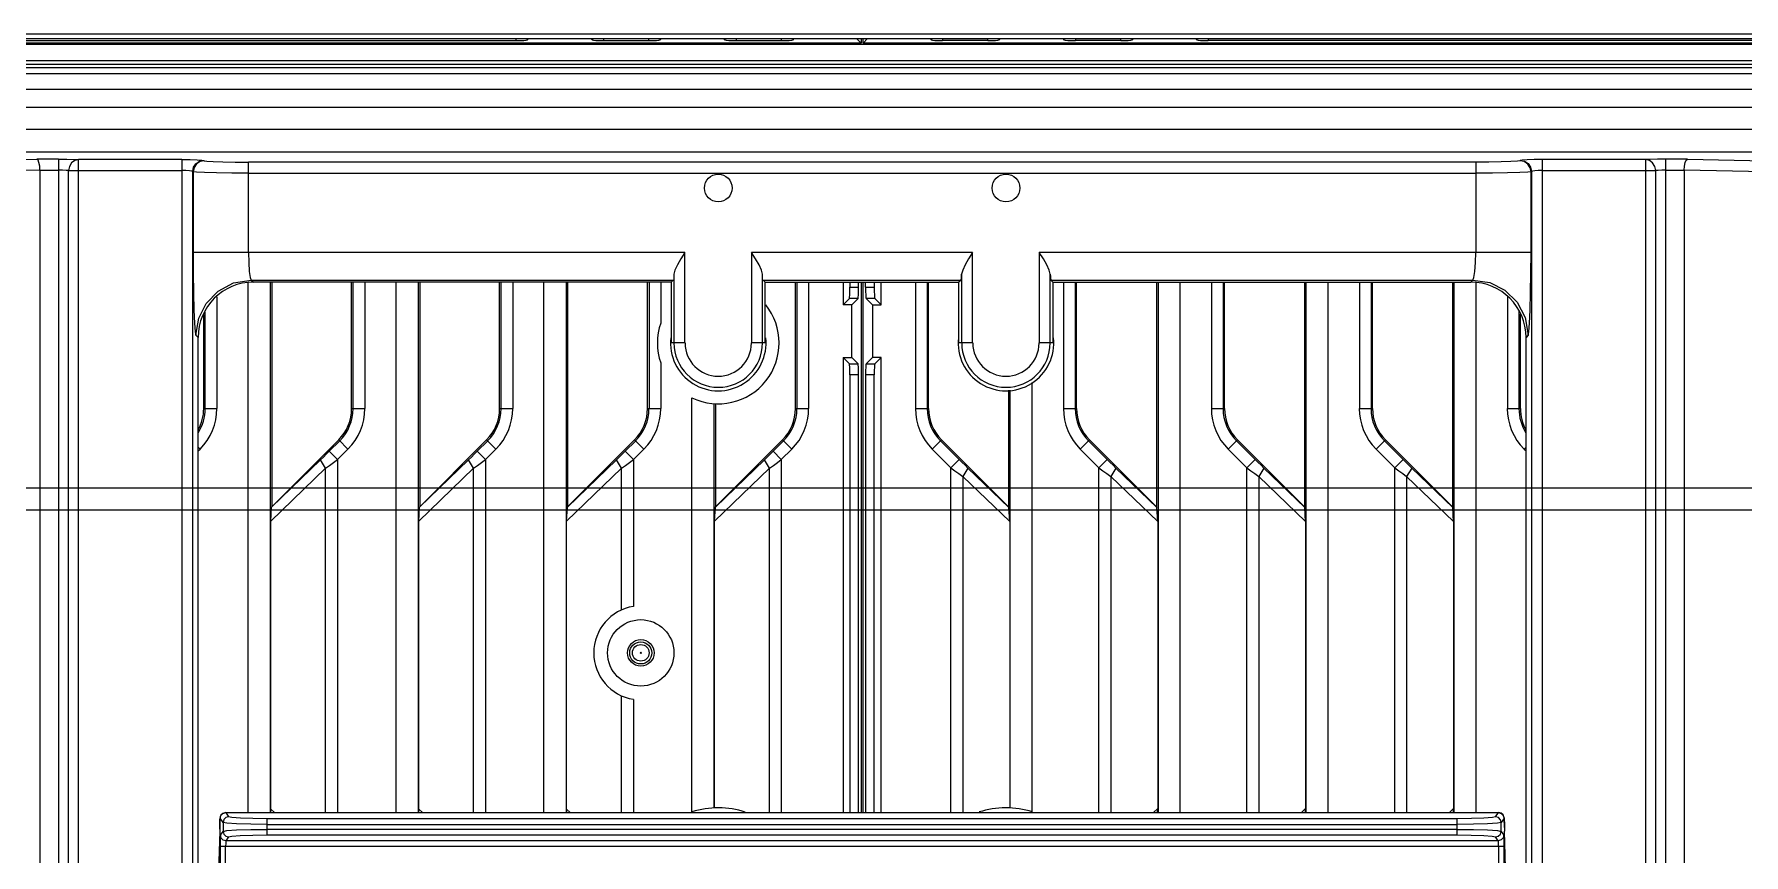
# Model space of a CAD drawing. Header units: millimetres. Extents: x -3132 to 28633, y 682 to 5849.
# Drawn here: x 25236.1 to 25390.6, y 4012.5 to 4086.6 of the extents above; entities that cross this region are included whole.
import ezdxf

# ---------------------------------------------------------------- set-up
doc = ezdxf.new("R2010")
doc.units = ezdxf.units.MM

# ---------------------------------------------------------------- blocks, each defined once
blk = doc.blocks.new('rtjg')
at = {"linetype": 'Continuous'}
for p, q in [((18239.39, 2763.81), (18739.39, 2763.81)), ((18601.49, 2761.12), (18377.29, 2761.12)), ((18601.08, 2762.29), (18377.7, 2762.29)), ((18377.7, 2762), (18601.08, 2762)), ((18381.21, 2758.12), (18597.56, 2758.12)), ((18596.39, 2756.09), (18382.39, 2756.09)), ((18383.62, 2754.09), (18595.16, 2754.09)), ((18405.74, 2753.23), (18414.8, 2753.42)), ((18416.76, 2753.42), (18414.8, 2753.42)), ((18416.76, 2753.42), (18416.76, 1774.2)), ((18418.59, 2641.86), (18418.59, 2753.38)), ((18427.91, 2753.38), (18418.59, 2753.38)), ((18427.91, 2753.38), (18427.91, 2650.12)), ((18429.91, 2753.31), (18429.94, 2753.28)), ((18433.94, 2745), (18433.94, 2753.14)), ((18544.84, 2753.14), (18433.94, 2753.14)), ((18544.84, 2753.14), (18544.84, 2745)), ((18548.87, 2753.31), (18548.84, 2753.28)), ((18550.87, 2650.12), (18550.87, 2753.38)), ((18560.19, 2753.38), (18550.87, 2753.38)), ((18560.19, 2753.38), (18560.19, 2641.86)), ((18562.02, 1774.2), (18562.02, 2753.42)), ((18563.97, 2753.42), (18562.02, 2753.42)), ((18563.97, 2753.42), (18573.04, 2753.23)), ((18415.09, 2752.42), (18406.27, 2752.23)), ((18415.09, 2752.42), (18415.09, 1775.2)), ((18415.09, 2752.42), (18416.76, 2752.42)), ((18417.67, 1775.24), (18417.67, 2752.38)), ((18417.67, 2752.38), (18427.91, 2752.38)), ((18428.91, 2650.12), (18428.91, 2752.31)), ((18428.94, 2752.28), (18428.94, 2745)), ((18433.94, 2752.14), (18544.84, 2752.14)), ((18549.84, 2752.28), (18549.87, 2752.31)), ((18549.84, 2745), (18549.84, 2752.28)), ((18549.87, 2752.31), (18549.87, 2650.12)), ((18550.87, 2752.38), (18561.11, 2752.38)), ((18561.11, 1775.24), (18561.11, 2752.38)), ((18562.02, 2752.42), (18563.69, 2752.42)), ((18563.69, 2752.42), (18563.69, 1775.2)), ((18572.51, 2752.23), (18563.69, 2752.42)), ((18473.38, 2745), (18428.94, 2745)), ((18473.38, 2736.81), (18473.38, 2745)), ((18479.39, 2745), (18479.39, 2736.81)), ((18499.38, 2745), (18479.39, 2745)), ((18499.38, 2736.81), (18499.38, 2745)), ((18505.39, 2745), (18505.39, 2736.81)), ((18549.84, 2745), (18505.39, 2745)), ((18434.19, 2742.5), (18434.39, 2742.31)), ((18434.19, 2742.5), (18472.33, 2742.5)), ((18472.33, 2742.5), (18472.14, 2742.31)), ((18472.38, 2743.03), (18472.38, 2736.81)), ((18480.39, 2736.81), (18480.39, 2743.03)), ((18480.44, 2742.5), (18480.64, 2742.31)), ((18480.44, 2742.5), (18498.33, 2742.5)), ((18498.33, 2742.5), (18498.14, 2742.31)), ((18498.38, 2743.03), (18498.38, 2736.81)), ((18506.39, 2736.81), (18506.39, 2743.03)), ((18506.44, 2742.5), (18506.64, 2742.31)), ((18506.44, 2742.5), (18544.59, 2742.5)), ((18544.39, 2742.31), (18544.59, 2742.5)), ((18431.08, 2740.99), (18431.08, 2730.89)), ((18433.9, 2694.38), (18433.9, 2742.23)), ((18472.14, 2742.31), (18434.39, 2742.31)), ((18435.9, 2742.31), (18435.9, 2694.38)), ((18436.04, 2742.31), (18436.04, 2722)), ((18443.26, 2730.89), (18443.26, 2742.31)), ((18443.4, 2730.89), (18443.39, 2742.31)), ((18444.45, 2742.31), (18444.45, 2730.89)), ((18447.27, 2694.38), (18447.27, 2742.31)), ((18449.27, 2742.31), (18449.27, 2694.38)), ((18449.41, 2742.31), (18449.41, 2722)), ((18456.63, 2730.89), (18456.63, 2742.31)), ((18456.77, 2730.89), (18456.76, 2742.31)), ((18457.82, 2742.31), (18457.82, 2730.89)), ((18460.64, 2694.38), (18460.64, 2742.31)), ((18462.64, 2742.31), (18462.64, 2694.38)), ((18462.78, 2742.31), (18462.78, 2722)), ((18470, 2730.89), (18470, 2742.31)), ((18470.14, 2742.31), (18470.14, 2730.89)), ((18471.19, 2742.31), (18471.19, 2738.61)), ((18472.14, 2742.31), (18472.14, 2736.81)), ((18480.64, 2736.81), (18480.64, 2742.31)), ((18480.64, 2742.31), (18498.14, 2742.31)), ((18483.37, 2730.89), (18483.37, 2742.31)), ((18483.51, 2730.89), (18483.51, 2742.31)), ((18484.56, 2742.31), (18484.56, 2730.89)), ((18487.67, 2742.31), (18487.67, 2740.27)), ((18488.24, 2740.84), (18487.67, 2740.27)), ((18489.02, 2740.84), (18488.24, 2740.84)), ((18488.29, 2742.31), (18488.29, 2741.84)), ((18488.29, 2741.84), (18489.07, 2741.84)), ((18489.02, 2740.84), (18488.45, 2740.27)), ((18489.07, 2741.84), (18489.07, 2742.31)), ((18489.29, 2742.31), (18489.29, 2694.38)), ((18489.49, 2694.38), (18489.49, 2742.31)), ((18489.71, 2741.84), (18489.71, 2742.31)), ((18489.71, 2741.84), (18490.49, 2741.84)), ((18490.33, 2740.27), (18489.76, 2740.84)), ((18490.54, 2740.84), (18489.76, 2740.84)), ((18490.49, 2742.31), (18490.49, 2741.84)), ((18491.11, 2740.27), (18490.54, 2740.84)), ((18491.11, 2740.27), (18491.11, 2742.31)), ((18494.22, 2742.31), (18494.22, 2730.89)), ((18495.27, 2742.31), (18495.27, 2730.89)), ((18495.4, 2730.89), (18495.4, 2742.31)), ((18498.14, 2736.81), (18498.14, 2742.31)), ((18506.64, 2742.31), (18506.64, 2736.81)), ((18506.64, 2742.31), (18544.39, 2742.31)), ((18507.59, 2742.31), (18507.59, 2730.89)), ((18508.64, 2742.31), (18508.64, 2730.89)), ((18508.77, 2730.89), (18508.77, 2742.31)), ((18516, 2742.31), (18516, 2722.01)), ((18516.15, 2742.31), (18516.15, 2694.38)), ((18518.14, 2694.38), (18518.14, 2742.31)), ((18520.96, 2742.31), (18520.96, 2730.89)), ((18522.01, 2742.31), (18522.01, 2730.89)), ((18522.14, 2730.89), (18522.14, 2742.31)), ((18529.37, 2742.31), (18529.37, 2722.01)), ((18529.51, 2694.38), (18529.51, 2742.31)), ((18531.51, 2694.38), (18531.51, 2742.31)), ((18534.33, 2742.31), (18534.33, 2730.89)), ((18535.38, 2742.31), (18535.38, 2730.89)), ((18535.51, 2730.89), (18535.51, 2742.31)), ((18542.74, 2742.31), (18542.74, 2722.01)), ((18542.88, 2694.38), (18542.88, 2742.31)), ((18544.88, 2694.38), (18544.88, 2742.25)), ((18547.7, 2741.02), (18547.7, 2730.89)), ((18429.89, 2730.89), (18429.89, 2739.37)), ((18430.03, 2730.89), (18430.03, 2739.63)), ((18488.45, 2740.27), (18487.67, 2740.27)), ((18488.45, 2735.51), (18488.45, 2740.27)), ((18490.33, 2740.27), (18490.33, 2735.51)), ((18490.33, 2740.27), (18491.11, 2740.27)), ((18548.75, 2739.73), (18548.75, 2730.89)), ((18548.88, 2730.89), (18548.88, 2739.42)), ((18429.39, 2737.31), (18429.19, 2737.51)), ((18429.39, 2680.49), (18429.39, 2737.31)), ((18473.38, 2736.81), (18472.14, 2736.81)), ((18480.64, 2736.81), (18479.39, 2736.81)), ((18499.38, 2736.81), (18498.14, 2736.81)), ((18506.64, 2736.81), (18505.39, 2736.81)), ((18549.58, 2737.51), (18549.39, 2737.31)), ((18549.39, 2680.49), (18549.39, 2737.31)), ((18471.19, 2735.01), (18471.19, 2730.89)), ((18487.67, 2735.51), (18487.67, 2694.38)), ((18488.24, 2734.94), (18487.67, 2735.51)), ((18487.67, 2735.51), (18488.45, 2735.51)), ((18488.24, 2734.94), (18489.02, 2734.94)), ((18489.02, 2734.94), (18488.45, 2735.51)), ((18490.33, 2735.51), (18489.76, 2734.94)), ((18489.76, 2734.94), (18490.54, 2734.94)), ((18491.11, 2735.51), (18490.33, 2735.51)), ((18491.11, 2735.51), (18490.54, 2734.94)), ((18491.11, 2694.38), (18491.11, 2735.51)), ((18488.29, 2733.94), (18488.29, 2694.38)), ((18489.07, 2733.94), (18488.29, 2733.94)), ((18489.07, 2694.38), (18489.07, 2733.94)), ((18489.71, 2733.94), (18489.71, 2694.38)), ((18490.49, 2733.94), (18489.71, 2733.94)), ((18490.49, 2694.38), (18490.49, 2733.94)), ((18504.77, 2694.45), (18504.77, 2733.25)), ((18474.01, 2694.45), (18474.01, 2731.85)), ((18502.63, 2732.56), (18502.63, 2722.01)), ((18502.78, 2694.8), (18502.78, 2732.56)), ((18429.89, 2730.89), (18431.08, 2730.89)), ((18443.26, 2730.89), (18444.45, 2730.89)), ((18456.63, 2730.89), (18457.82, 2730.89)), ((18470, 2730.89), (18471.19, 2730.89)), ((18476, 2731.32), (18476, 2694.8)), ((18476.15, 2731.31), (18476.15, 2722.01)), ((18483.37, 2730.89), (18484.56, 2730.89)), ((18494.22, 2730.89), (18495.4, 2730.89)), ((18507.59, 2730.89), (18508.77, 2730.89)), ((18520.96, 2730.89), (18522.14, 2730.89)), ((18534.33, 2730.89), (18535.51, 2730.89)), ((18547.7, 2730.89), (18548.88, 2730.89)), ((18429.56, 2727.22), (18429.39, 2727.4)), ((18429.39, 2727.05), (18429.56, 2727.22)), ((18442.09, 2728.06), (18436.04, 2722)), ((18441.24, 2727.02), (18442.19, 2727.97)), ((18441.24, 2727.02), (18441.98, 2726.27)), ((18441.98, 2726.27), (18442.93, 2727.22)), ((18442.93, 2727.22), (18442.09, 2728.06)), ((18455.46, 2728.06), (18449.41, 2722)), ((18454.61, 2727.02), (18455.56, 2727.97)), ((18454.61, 2727.02), (18455.35, 2726.27)), ((18455.35, 2726.27), (18456.3, 2727.22)), ((18456.3, 2727.22), (18455.46, 2728.06)), ((18468.83, 2728.06), (18462.78, 2722)), ((18468.93, 2727.97), (18467.98, 2727.02)), ((18467.98, 2727.02), (18468.72, 2726.27)), ((18468.72, 2726.27), (18469.67, 2727.22)), ((18469.67, 2727.22), (18468.83, 2728.06)), ((18482.2, 2728.06), (18476.15, 2722.01)), ((18481.35, 2727.02), (18482.3, 2727.97)), ((18481.35, 2727.02), (18482.09, 2726.27)), ((18482.09, 2726.27), (18483.04, 2727.22)), ((18483.04, 2727.22), (18482.2, 2728.06)), ((18496.57, 2728.06), (18495.73, 2727.22)), ((18495.73, 2727.22), (18497.42, 2725.54)), ((18496.48, 2727.97), (18498.17, 2726.28)), ((18502.63, 2722.01), (18496.57, 2728.06)), ((18509.94, 2728.06), (18509.1, 2727.22)), ((18509.1, 2727.22), (18510.79, 2725.54)), ((18509.85, 2727.97), (18511.54, 2726.28)), ((18516, 2722.01), (18509.94, 2728.06)), ((18523.31, 2728.06), (18522.47, 2727.22)), ((18522.47, 2727.22), (18524.16, 2725.54)), ((18523.22, 2727.97), (18524.91, 2726.28)), ((18529.37, 2722.01), (18523.31, 2728.06)), ((18536.68, 2728.06), (18535.84, 2727.22)), ((18535.84, 2727.22), (18537.53, 2725.54)), ((18536.59, 2727.97), (18538.28, 2726.28)), ((18542.74, 2722.01), (18536.68, 2728.06)), ((18549.39, 2727.4), (18549.21, 2727.22)), ((18549.21, 2727.22), (18549.39, 2727.05)), ((18435.95, 2720.71), (18440.91, 2725.5)), ((18440.45, 2726.25), (18436.02, 2721.97)), ((18440.91, 2725.5), (18440.45, 2726.25)), ((18440.91, 2694.38), (18440.91, 2725.5)), ((18441.98, 2726.27), (18441.98, 2694.38)), ((18449.32, 2720.71), (18454.28, 2725.5)), ((18453.82, 2726.25), (18449.39, 2721.97)), ((18454.28, 2725.5), (18453.82, 2726.25)), ((18454.28, 2694.38), (18454.28, 2725.5)), ((18455.35, 2726.27), (18455.35, 2694.38)), ((18462.69, 2720.71), (18467.65, 2725.5)), ((18467.19, 2726.25), (18462.76, 2721.97)), ((18467.65, 2725.5), (18467.19, 2726.25)), ((18467.65, 2712.69), (18467.65, 2725.5)), ((18468.72, 2726.27), (18468.72, 2713.01)), ((18476.06, 2720.71), (18481.02, 2725.5)), ((18480.56, 2726.25), (18476.13, 2721.97)), ((18481.02, 2725.5), (18480.56, 2726.25)), ((18481.02, 2694.38), (18481.02, 2725.5)), ((18482.09, 2726.27), (18482.09, 2694.38)), ((18497.42, 2725.54), (18498.17, 2726.28)), ((18497.42, 2694.38), (18497.42, 2725.54)), ((18498.95, 2725.51), (18498.49, 2724.76)), ((18502.66, 2721.93), (18498.95, 2725.51)), ((18510.79, 2725.54), (18511.54, 2726.28)), ((18510.79, 2694.38), (18510.79, 2725.54)), ((18512.32, 2725.51), (18511.86, 2724.76)), ((18516.03, 2721.93), (18512.32, 2725.51)), ((18524.16, 2725.54), (18524.91, 2726.28)), ((18524.16, 2694.38), (18524.16, 2725.54)), ((18525.69, 2725.51), (18525.23, 2724.76)), ((18529.4, 2721.93), (18525.69, 2725.51)), ((18537.53, 2725.54), (18538.28, 2726.28)), ((18537.53, 2694.38), (18537.53, 2725.54)), ((18539.06, 2725.51), (18538.6, 2724.76)), ((18542.77, 2721.93), (18539.06, 2725.51)), ((18498.49, 2724.76), (18498.49, 2694.38)), ((18498.49, 2724.76), (18502.73, 2720.67)), ((18511.86, 2724.76), (18511.86, 2694.38)), ((18511.86, 2724.76), (18516.1, 2720.67)), ((18525.23, 2724.76), (18525.23, 2694.38)), ((18525.23, 2724.76), (18529.47, 2720.67)), ((18538.6, 2724.76), (18538.6, 2694.38)), ((18538.6, 2724.76), (18542.84, 2720.67)), ((18435.95, 2720.71), (18436.02, 2721.98)), ((18435.95, 2694.7), (18435.95, 2720.71)), ((18436.02, 2721.97), (18436.04, 2722.01)), ((18449.32, 2720.71), (18449.39, 2721.98)), ((18449.32, 2694.7), (18449.32, 2720.71)), ((18449.39, 2721.97), (18449.41, 2722.01)), ((18462.69, 2720.71), (18462.76, 2721.98)), ((18462.69, 2694.7), (18462.69, 2720.71)), ((18462.76, 2721.97), (18462.78, 2722.01)), ((18476.06, 2720.71), (18476.13, 2721.97)), ((18476.06, 2694.8), (18476.06, 2720.71)), ((18476.13, 2721.97), (18476.15, 2722.01)), ((18502.63, 2722.01), (18502.66, 2721.93)), ((18502.73, 2720.67), (18502.66, 2721.93)), ((18516, 2722.01), (18516.03, 2721.93)), ((18516.1, 2720.67), (18516.03, 2721.93)), ((18529.37, 2722.01), (18529.4, 2721.93)), ((18529.47, 2720.67), (18529.4, 2721.93)), ((18542.84, 2720.67), (18542.77, 2721.93)), ((18502.73, 2720.67), (18502.73, 2694.8)), ((18516.1, 2720.67), (18516.1, 2694.74)), ((18529.47, 2720.67), (18529.47, 2694.74)), ((18542.84, 2720.67), (18542.84, 2694.74)), ((18467.65, 2694.38), (18467.65, 2704.93)), ((18468.73, 2704.61), (18468.73, 2694.38)), ((18435.97, 2694.38), (18435.95, 2694.7)), ((18436.28, 2694.38), (18435.95, 2694.7)), ((18449.34, 2694.38), (18449.32, 2694.7)), ((18449.65, 2694.38), (18449.32, 2694.7)), ((18462.71, 2694.38), (18462.69, 2694.7)), ((18463.02, 2694.38), (18462.69, 2694.7)), ((18516.1, 2694.74), (18515.73, 2694.38)), ((18516.08, 2694.38), (18516.1, 2694.74)), ((18529.47, 2694.74), (18529.1, 2694.38)), ((18529.45, 2694.38), (18529.47, 2694.74)), ((18542.84, 2694.74), (18542.47, 2694.38)), ((18542.82, 2694.38), (18542.84, 2694.74)), ((18431.34, 2692.88), (18431.35, 2693.39)), ((18431.64, 2693.49), (18431.38, 2693.88)), ((18431.64, 2693.49), (18431.64, 2692.68)), ((18431.88, 2694.38), (18432.14, 2693.99)), ((18431.88, 2694.38), (18431.88, 2694.38)), ((18431.88, 2694.38), (18546.9, 2694.38)), ((18435.64, 2692.36), (18435.64, 2693.81)), ((18543.14, 2693.81), (18435.64, 2693.81)), ((18435.64, 2693.31), (18543.14, 2693.31)), ((18543.14, 2693.81), (18543.14, 2692.36)), ((18546.64, 2693.99), (18546.9, 2694.38)), ((18546.9, 2694.38), (18546.9, 2694.38)), ((18546.9, 2694.38), (18547.14, 2694.31)), ((18547.4, 2693.88), (18547.14, 2693.49)), ((18547.14, 2692.68), (18547.14, 2693.49)), ((18547.4, 2693.88), (18547.42, 2693.76)), ((18547.42, 2693.76), (18547.43, 2693.39)), ((18547.42, 2693.56), (18547.42, 2693.75)), ((18547.43, 2693.39), (18547.43, 2692.88)), ((18547.43, 2693.02), (18547.43, 2692.7)), ((18431.34, 2692.7), (18430.88, 2676.78)), ((18431.38, 2691.82), (18431.37, 2691.33)), ((18431.39, 2692.18), (18431.38, 2691.82)), ((18431.41, 2692.33), (18431.39, 2692.18)), ((18431.41, 2692.33), (18431.64, 2692.68)), ((18431.88, 2691.58), (18431.87, 2691.33)), ((18432.14, 2692.18), (18431.9, 2691.83)), ((18546.87, 2691.83), (18431.9, 2691.83)), ((18543.14, 2692.86), (18435.64, 2692.86)), ((18435.64, 2692.36), (18543.14, 2692.36)), ((18546.87, 2691.83), (18546.64, 2692.18)), ((18547.13, 2691.91), (18546.87, 2691.83)), ((18547.31, 2692.09), (18547.13, 2691.91)), ((18547.14, 2692.68), (18547.37, 2692.33)), ((18547.37, 2692.33), (18547.31, 2692.09)), ((18547.9, 2676.78), (18547.43, 2692.7)), ((18431.37, 2691.33), (18431.37, 2663.81)), ((18431.37, 2691.33), (18547.41, 2691.33)), ((18431.87, 2668.58), (18431.87, 2691.33)), ((18546.91, 2691.33), (18546.91, 2668.58)), ((18547.41, 2663.81), (18547.41, 2691.33))]:
    blk.add_line(p, q, dxfattribs=at)
for points in [[(18415.09, 2752.42), (18415.07, 2752.79), (18415, 2753.11), (18414.92, 2753.33), (18414.8, 2753.42)], [(18416.76, 2753.42), (18417.51, 2753.42), (18418.15, 2753.4), (18418.59, 2753.38)], [(18418.59, 2753.38), (18418.24, 2753.3), (18417.95, 2753.08), (18417.75, 2752.76), (18417.67, 2752.38)], [(18427.91, 2753.38), (18428.66, 2753.38), (18429.3, 2753.36), (18429.73, 2753.34), (18429.91, 2753.31)], [(18428.91, 2752.31), (18428.98, 2752.69), (18429.19, 2753.01), (18429.51, 2753.23), (18429.91, 2753.31)], [(18429.94, 2753.28), (18429.56, 2753.2), (18429.25, 2753), (18429.02, 2752.67), (18428.94, 2752.28)], [(18429.94, 2753.28), (18430.17, 2753.24), (18430.75, 2753.2), (18431.63, 2753.17), (18432.73, 2753.15), (18433.94, 2753.14)], [(18548.84, 2753.28), (18548.61, 2753.24), (18548.03, 2753.2), (18547.14, 2753.17), (18546.04, 2753.15), (18544.84, 2753.14)], [(18549.84, 2752.28), (18549.76, 2752.65), (18549.55, 2752.97), (18549.23, 2753.2), (18548.84, 2753.28)], [(18550.87, 2753.38), (18550.12, 2753.38), (18549.48, 2753.36), (18549.04, 2753.34), (18548.87, 2753.31)], [(18548.87, 2753.31), (18549.25, 2753.24), (18549.57, 2753.03), (18549.79, 2752.71), (18549.87, 2752.31)], [(18562.02, 2753.42), (18561.27, 2753.42), (18560.62, 2753.4), (18560.19, 2753.38)], [(18561.11, 2752.38), (18561.03, 2752.76), (18560.83, 2753.08), (18560.54, 2753.3), (18560.19, 2753.38)], [(18563.69, 2752.42), (18563.71, 2752.79), (18563.77, 2753.11), (18563.86, 2753.33), (18563.97, 2753.42)], [(18417.67, 2752.38), (18417.45, 2752.4), (18417.13, 2752.42), (18416.76, 2752.42)], [(18428.91, 2752.31), (18428.82, 2752.34), (18428.6, 2752.36), (18428.28, 2752.38), (18427.91, 2752.38)], [(18433.94, 2752.14), (18432.43, 2752.15), (18431.06, 2752.17), (18429.96, 2752.2), (18429.23, 2752.24), (18428.94, 2752.28)], [(18549.84, 2752.28), (18549.55, 2752.24), (18548.82, 2752.2), (18547.72, 2752.17), (18546.35, 2752.15), (18544.84, 2752.14)], [(18550.87, 2752.38), (18550.5, 2752.38), (18550.18, 2752.36), (18549.96, 2752.34), (18549.87, 2752.31)], [(18562.02, 2752.42), (18561.65, 2752.42), (18561.32, 2752.4), (18561.11, 2752.38)], [(18428.94, 2745), (18428.95, 2743.13), (18428.97, 2741.35), (18429.01, 2739.79), (18429.07, 2738.59), (18429.13, 2737.81), (18429.19, 2737.51)], [(18433.94, 2745), (18433.96, 2744.07), (18434.01, 2743.27), (18434.09, 2742.72), (18434.19, 2742.5)], [(18473.38, 2745), (18473.01, 2744.4), (18472.7, 2743.86), (18472.48, 2743.4), (18472.38, 2743.03)], [(18480.39, 2743.03), (18480.3, 2743.4), (18480.08, 2743.86), (18479.77, 2744.4), (18479.39, 2745)], [(18499.38, 2745), (18499.01, 2744.4), (18498.7, 2743.86), (18498.48, 2743.4), (18498.38, 2743.03)], [(18506.39, 2743.03), (18506.3, 2743.4), (18506.08, 2743.86), (18505.77, 2744.4), (18505.39, 2745)], [(18544.59, 2742.5), (18544.68, 2742.72), (18544.77, 2743.27), (18544.82, 2744.07), (18544.84, 2745)], [(18549.58, 2737.51), (18549.65, 2737.81), (18549.71, 2738.59), (18549.76, 2739.79), (18549.8, 2741.35), (18549.83, 2743.13), (18549.84, 2745)], [(18429.19, 2737.51), (18429.44, 2739.05), (18430.12, 2740.39), (18431.19, 2741.5), (18432.59, 2742.24), (18434.19, 2742.5)], [(18544.59, 2742.5), (18546.13, 2742.26), (18547.47, 2741.58), (18548.58, 2740.51), (18549.32, 2739.1), (18549.58, 2737.51)], [(18441.24, 2727.02), (18440.97, 2726.75), (18440.71, 2726.49), (18440.45, 2726.25)], [(18454.61, 2727.02), (18454.34, 2726.75), (18454.08, 2726.49), (18453.82, 2726.25)], [(18467.98, 2727.02), (18467.71, 2726.75), (18467.45, 2726.49), (18467.19, 2726.25)], [(18481.35, 2727.02), (18481.08, 2726.75), (18480.82, 2726.49), (18480.56, 2726.25)], [(18440.91, 2725.5), (18441.26, 2725.75), (18441.62, 2726.01), (18441.98, 2726.27)], [(18454.28, 2725.5), (18454.63, 2725.75), (18454.99, 2726.01), (18455.35, 2726.27)], [(18467.65, 2725.5), (18468, 2725.75), (18468.36, 2726.01), (18468.72, 2726.27)], [(18481.02, 2725.5), (18481.37, 2725.75), (18481.73, 2726.01), (18482.09, 2726.27)], [(18497.42, 2725.54), (18497.78, 2725.27), (18498.14, 2725.01), (18498.49, 2724.76)], [(18498.95, 2725.51), (18498.7, 2725.76), (18498.44, 2726.01), (18498.17, 2726.28)], [(18510.79, 2725.54), (18511.15, 2725.27), (18511.51, 2725.01), (18511.86, 2724.76)], [(18512.32, 2725.51), (18512.07, 2725.76), (18511.81, 2726.01), (18511.54, 2726.28)], [(18524.16, 2725.54), (18524.52, 2725.27), (18524.88, 2725.01), (18525.23, 2724.76)], [(18525.69, 2725.51), (18525.44, 2725.76), (18525.18, 2726.01), (18524.91, 2726.28)], [(18537.53, 2725.54), (18537.89, 2725.27), (18538.25, 2725.01), (18538.6, 2724.76)], [(18539.06, 2725.51), (18538.81, 2725.76), (18538.55, 2726.01), (18538.28, 2726.28)], [(18431.88, 2694.38), (18431.63, 2694.31), (18431.45, 2694.14), (18431.39, 2693.98), (18431.37, 2693.88), (18431.36, 2693.77), (18431.36, 2693.62), (18431.35, 2693.42), (18431.35, 2693.19), (18431.34, 2692.93), (18431.34, 2692.7)], [(18431.35, 2693.39), (18431.36, 2693.76), (18431.38, 2693.88)], [(18431.38, 2693.88), (18431.44, 2694.12), (18431.62, 2694.3), (18431.88, 2694.38)], [(18432.14, 2693.99), (18431.89, 2693.93), (18431.71, 2693.75), (18431.64, 2693.49)], [(18435.64, 2693.31), (18434.14, 2693.33), (18432.86, 2693.36), (18431.98, 2693.42), (18431.64, 2693.49)], [(18435.64, 2693.81), (18434.34, 2693.83), (18433.21, 2693.86), (18432.44, 2693.92), (18432.14, 2693.99)], [(18546.64, 2693.99), (18546.35, 2693.92), (18545.58, 2693.86), (18544.45, 2693.83), (18543.14, 2693.81)], [(18547.14, 2693.49), (18546.8, 2693.42), (18545.92, 2693.36), (18544.64, 2693.33), (18543.14, 2693.31)], [(18547.14, 2693.49), (18547.08, 2693.73), (18546.9, 2693.92), (18546.64, 2693.99)], [(18547.42, 2693.75), (18547.41, 2693.88), (18547.39, 2694), (18547.31, 2694.17), (18547.13, 2694.32), (18546.9, 2694.38)], [(18547.14, 2694.31), (18547.33, 2694.13), (18547.4, 2693.88)], [(18547.43, 2693.02), (18547.43, 2693.32), (18547.42, 2693.56)], [(18431.9, 2691.83), (18431.66, 2691.9), (18431.48, 2692.08), (18431.41, 2692.33)], [(18431.64, 2692.68), (18431.98, 2692.75), (18432.86, 2692.81), (18434.14, 2692.85), (18435.64, 2692.86)], [(18431.64, 2692.68), (18431.7, 2692.44), (18431.88, 2692.26), (18432.14, 2692.18)], [(18431.9, 2691.83), (18431.89, 2691.76), (18431.88, 2691.58)], [(18432.14, 2692.18), (18432.43, 2692.25), (18433.2, 2692.31), (18434.32, 2692.35), (18435.64, 2692.36)], [(18543.14, 2692.86), (18544.64, 2692.85), (18545.92, 2692.81), (18546.8, 2692.75), (18547.14, 2692.68)], [(18543.14, 2692.36), (18544.43, 2692.35), (18545.56, 2692.31), (18546.34, 2692.25), (18546.64, 2692.18)], [(18546.64, 2692.18), (18546.88, 2692.25), (18547.07, 2692.43), (18547.14, 2692.68)], [(18546.91, 2691.33), (18546.9, 2691.58), (18546.89, 2691.76), (18546.87, 2691.83)], [(18547.41, 2691.33), (18547.4, 2691.82), (18547.39, 2692.18), (18547.37, 2692.33)]]:
    blk.add_lwpolyline(points, dxfattribs=at)
for centre, radius in [((18476.39, 2750.81), 1.25), ((18502.39, 2750.81), 1.25), ((18469.39, 2708.81), 3), ((18469.39, 2708.81), 1.2), ((18469.39, 2708.81), 1), ((18469.39, 2708.81), 0.75), ((18469.39, 2708.81), 0.05)]:
    blk.add_circle(centre, radius, dxfattribs=at)
for centre, radius, start, end in [((18476.39, 2736.81), 5.5, 244.37, 38.7531), ((18476.39, 2736.81), 5.5, 160.8658, 199.1342), ((18476.39, 2736.81), 4.32, 173.7059, 6.2941), ((18476.39, 2736.81), 4, 180, 0), ((18476.39, 2736.81), 3, 180, 0), ((18502.39, 2736.81), 4.32, 173.7059, 6.2941), ((18502.39, 2736.81), 4, 180, 0), ((18502.39, 2736.81), 3, 180, 0), ((18425.89, 2730.89), 4.13, 328.0305, 0), ((18425.89, 2730.89), 4, 331.1166, 0), ((18425.89, 2730.89), 5.19, 315, 360), ((18439.26, 2730.89), 4, 315, 0), ((18439.26, 2730.89), 4.13, 315, 0), ((18439.26, 2730.89), 5.19, 315, 360), ((18452.63, 2730.89), 4, 315, 0), ((18452.63, 2730.89), 4.13, 315, 0), ((18452.63, 2730.89), 5.19, 315, 360), ((18466, 2730.89), 4, 315, 360), ((18466, 2730.89), 4.13, 315, 0), ((18466, 2730.89), 5.19, 315, 360), ((18479.37, 2730.89), 4, 315, 360), ((18479.37, 2730.89), 4.13, 315, 0), ((18479.37, 2730.89), 5.19, 315, 360), ((18499.4, 2730.89), 5.19, 180, 225), ((18499.4, 2730.89), 4.13, 180, 225), ((18499.4, 2730.89), 4, 180, 225), ((18512.77, 2730.89), 5.19, 180, 225), ((18512.77, 2730.89), 4.13, 180, 225), ((18512.77, 2730.89), 4, 180, 225), ((18526.14, 2730.89), 5.19, 180, 225), ((18526.14, 2730.89), 4.13, 180, 225), ((18526.14, 2730.89), 4, 180, 225), ((18539.51, 2730.89), 5.19, 180, 225), ((18539.51, 2730.89), 4.13, 180, 225), ((18539.51, 2730.89), 4, 180, 225), ((18552.88, 2730.89), 5.19, 180, 225), ((18552.88, 2730.89), 4.13, 180, 211.9695), ((18552.88, 2730.89), 4, 180, 208.8834), ((18469.39, 2708.81), 4.25, 99.0133, 261.0281), ((18476.39, 2686.81), 8, 72.2125, 107.3006), ((18502.39, 2686.81), 8, 72.6994, 107.6756)]:
    blk.add_arc(centre, radius, start, end, dxfattribs=at)
for centre, major_axis, ratio, start_param, end_param in [((18498.33, 2745), (0, 2.5), 0.034921, -3.106686, -2.480525), ((18506.45, 2745), (0, 2.5), 0.034921, -3.80266, -3.176499), ((18434.39, 2737.31), (-3.54, 3.54), 0.998783, -0.784789, 0.784789), ((18488.24, 2741.84), (0, 1), 0.052408, -3.089233, -1.570796), ((18489.02, 2741.84), (0, 1), 0.052408, -3.089233, -1.570796), ((18489.76, 2741.84), (0, 1), 0.052408, -4.712389, -3.193953), ((18490.54, 2741.84), (0, 1), 0.052408, -4.712389, -3.193953), ((18544.39, 2737.31), (3.54, 3.54), 0.998783, -0.784789, 0.784789), ((18488.24, 2733.94), (0, 1), 0.052408, -1.570796, -0.05236), ((18489.02, 2733.94), (0, 1), 0.052408, -1.570796, -0.05236), ((18489.76, 2733.94), (0, 1), 0.052408, 0.05236, 1.570796), ((18490.54, 2733.94), (0, 1), 0.052408, 0.05236, 1.570796)]:
    blk.add_ellipse(centre, major_axis=major_axis, ratio=ratio, start_param=start_param, end_param=end_param, dxfattribs=at)
blk = doc.blocks.new('*U107')
blk.add_blockref('rtjg', (-18489.39, -2267.31))
blk = doc.blocks.new('*U108')
at = {"color": 0, "linetype": 'ByBlock', "lineweight": -2, "transparency": 16777216}
blk.add_blockref('*U107', (2000, 1000), dxfattribs=at)
blk = doc.blocks.new('hfnv')
at = {"color": 114, "linetype": 'Continuous', "true_color": 0x139b48}
for p, q in [((20332.58, 7504.59), (20749.38, 7504.59)), ((20726.36, 7502.59), (20355.59, 7502.59)), ((20332.58, 7466.59), (20749.38, 7466.59)), ((20749.38, 7464.59), (20332.58, 7464.59))]:
    blk.add_line(p, q, dxfattribs=at)
blk = doc.blocks.new('*U116')
blk.add_blockref('hfnv', (-20547.98, -7013.09))
blk = doc.blocks.new('*U117')
at = {"color": 0, "linetype": 'ByBlock', "lineweight": -2, "transparency": 16777216}
blk.add_blockref('*U116', (2000, 1000), dxfattribs=at)
blk = doc.blocks.new('134567')
at = {"color": 7, "linetype": 'Continuous'}
for p, q in [((3244.08, -361.66), (3667.08, -361.66)), ((3455.48, -362.06), (3338.58, -362.06)), ((3346.53, -361.84), (3424.31, -361.84)), ((3424.31, -361.84), (3424.31, -361.66)), ((3425.31, -361.66), (3425.31, -361.79)), ((3425.31, -361.79), (3425.44, -361.66)), ((3431.21, -361.79), (3431.08, -361.66)), ((3431.21, -361.79), (3431.21, -361.66)), ((3432.21, -361.66), (3432.21, -361.84)), ((3432.21, -361.84), (3436.31, -361.84)), ((3436.31, -361.84), (3436.31, -361.66)), ((3437.31, -361.66), (3437.31, -361.79)), ((3437.31, -361.79), (3437.44, -361.66)), ((3443.21, -361.79), (3443.08, -361.66)), ((3443.21, -361.79), (3443.21, -361.66)), ((3444.21, -361.66), (3444.21, -361.84)), ((3444.21, -361.84), (3448.31, -361.84)), ((3448.31, -361.84), (3448.31, -361.66)), ((3449.31, -361.66), (3449.31, -361.79)), ((3449.31, -361.79), (3449.44, -361.66)), ((3455.08, -361.66), (3455.48, -362.06)), ((3455.48, -361.66), (3455.48, -362.06)), ((3455.68, -362.06), (3455.68, -361.66)), ((3456.08, -361.66), (3455.68, -362.06)), ((3572.58, -362.06), (3455.68, -362.06)), ((3461.72, -361.66), (3461.85, -361.79)), ((3461.85, -361.79), (3461.85, -361.66)), ((3462.85, -361.66), (3462.85, -361.84)), ((3466.95, -361.84), (3462.85, -361.84)), ((3466.95, -361.84), (3466.95, -361.66)), ((3467.95, -361.66), (3467.95, -361.79)), ((3468.08, -361.66), (3467.95, -361.79)), ((3473.72, -361.66), (3473.85, -361.79)), ((3473.85, -361.79), (3473.85, -361.66)), ((3474.85, -361.66), (3474.85, -361.84)), ((3478.95, -361.84), (3474.85, -361.84)), ((3478.95, -361.84), (3478.95, -361.66)), ((3479.95, -361.66), (3479.95, -361.79)), ((3480.08, -361.66), (3479.95, -361.79)), ((3485.72, -361.66), (3485.85, -361.79)), ((3485.85, -361.79), (3485.85, -361.66)), ((3486.85, -361.66), (3486.85, -361.84)), ((3564.63, -361.84), (3486.85, -361.84))]:
    blk.add_line(p, q, dxfattribs=at)
for centre, start_param, end_param in [((3424.31, -361.78), -1.570796, -0.05236), ((3432.21, -361.78), -3.089233, -1.570796), ((3436.31, -361.78), -1.570796, -0.05236), ((3444.21, -361.78), -3.089233, -1.570796), ((3448.31, -361.78), -1.570796, -0.05236), ((3462.85, -361.78), -3.089233, -1.570796), ((3466.95, -361.78), -1.570796, -0.05236), ((3474.85, -361.78), -3.089233, -1.570796), ((3478.95, -361.78), -1.570796, -0.05236), ((3486.85, -361.78), -3.089233, -1.570796)]:
    blk.add_ellipse(centre, major_axis=(1, 0), ratio=0.052408, start_param=start_param, end_param=end_param, dxfattribs=at)
blk = doc.blocks.new('*U299')
blk.add_blockref('134567', (-3455.58, -17.84))
blk = doc.blocks.new('*U300')
at = {"color": 0, "linetype": 'ByBlock', "lineweight": -2, "transparency": 16777216}
blk.add_blockref('*U299', (2000, 0), dxfattribs=at)
blk = doc.blocks.new('4333343')
at = {"color": 114, "linetype": 'Continuous', "true_color": 0x139b48}
blk.add_line((3969.81, 1620.47), (3553.01, 1620.47), dxfattribs=at)
blk = doc.blocks.new('*U306')
blk.add_blockref('4333343', (-3768.41, -2000.97))
blk = doc.blocks.new('*U307')
at = {"color": 0, "linetype": 'ByBlock', "lineweight": -2, "transparency": 16777216}
blk.add_blockref('*U306', (2000, 0), dxfattribs=at)

msp = doc.modelspace()

# ---------------------------------------------------------------- block references
for name, p in [('*U307', (23317.901, 4467.128)), ('*U300', (23310.901, 4465.728)), ('*U117', (23317.901, 2592.128)), ('*U108', (23310.901, 2589.228))]:
    msp.add_blockref(name, p)

doc.saveas('drawing.dxf')
